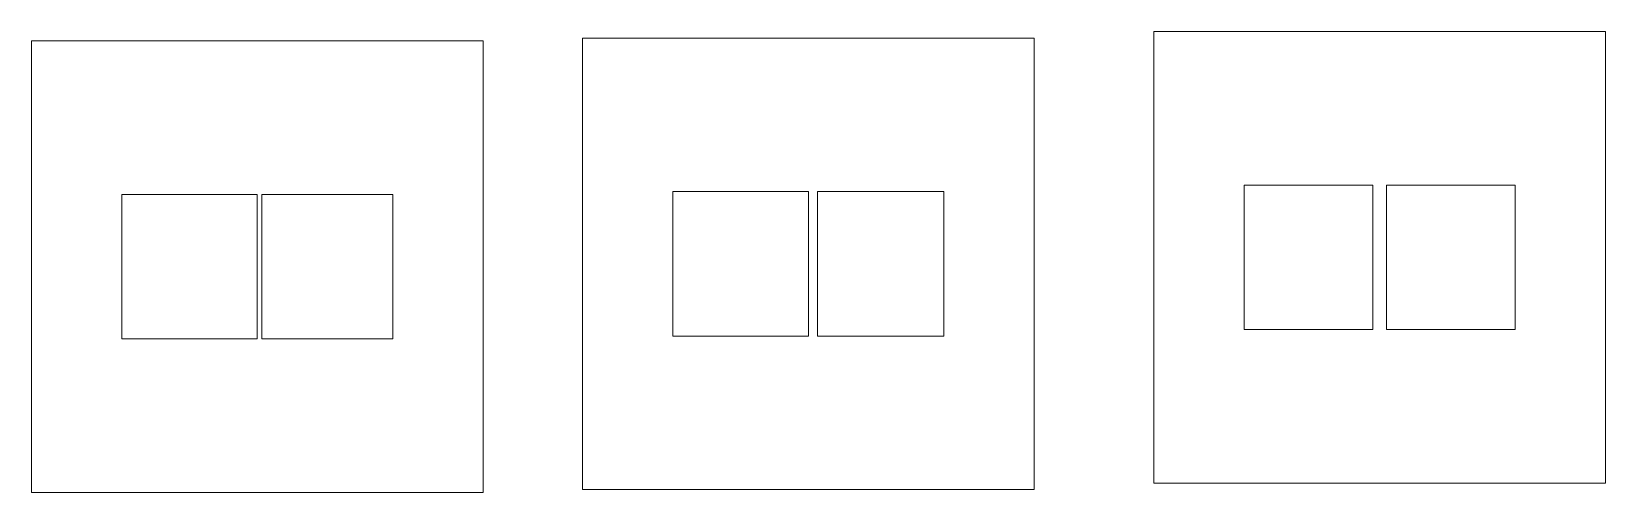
# Model space of a CAD drawing. Header units: inches. Extents: x -3.81 to 3.91, y -4.67 to 5.2.
# Drawn here: x -3.81 to 3.05, y 3.19 to 5.2 of the extents above; entities outside this region: 2.
import ezdxf

# ---------------------------------------------------------------- set-up
doc = ezdxf.new("R2010")
doc.units = ezdxf.units.IN
doc.header["$MEASUREMENT"] = 0
doc.layers.add('Layer 1', color=7, linetype='Continuous')

msp = doc.modelspace()

# ---------------------------------------------------------------- linework, layer by layer
at = {"layer": 'Layer 1', "color": 250, "lineweight": 18}
for points in [[(-3.8142, 3.191), (-1.8457, 3.191), (-1.8457, 5.1595), (-3.8142, 5.1595), (-3.8142, 3.191)], [(-1.4113, 3.2038), (0.5573, 3.2038), (0.5573, 5.1723), (-1.4113, 5.1723), (-1.4113, 3.2038)], [(1.0795, 3.2324), (3.048, 3.2324), (3.048, 5.2009), (1.0795, 5.2009), (1.0795, 3.2324)], [(1.9385, -4.669), (3.907, -4.669), (3.907, -2.7005), (1.9385, -2.7005), (1.9385, -4.669)], [(2.3322, -3.9997), (3.5133, -3.9997), (3.5133, -3.3698), (2.3322, -3.3698), (2.3322, -3.9997)]]:
    msp.add_lwpolyline(points, close=True, dxfattribs=at)
for points in [[(2.0342, 3.9017), (2.0342, 3.9017), (1.4732, 3.9017), (1.4732, 3.9017), (1.4732, 3.9017), (1.4732, 4.5316), (1.4732, 4.5316), (1.4732, 4.5316), (2.0342, 4.5316), (2.0342, 4.5316)], [(2.0933, 4.5316), (2.0933, 4.5316), (2.6543, 4.5316), (2.6543, 4.5316), (2.6543, 4.5316), (2.6543, 3.9017), (2.6543, 3.9017), (2.6543, 3.9017), (2.0933, 3.9017), (2.0933, 3.9017)], [(-2.83, 3.8603), (-2.83, 3.8603), (-3.4205, 3.8603), (-3.4205, 3.8603), (-3.4205, 3.8603), (-3.4205, 4.4902), (-3.4205, 4.4902), (-3.4205, 4.4902), (-2.83, 4.4902), (-2.83, 4.4902)], [(-2.8103, 4.4902), (-2.8103, 4.4902), (-2.2394, 4.4902), (-2.2394, 4.4902), (-2.2394, 4.4902), (-2.2394, 3.8603), (-2.2394, 3.8603), (-2.2394, 3.8603), (-2.8103, 3.8603), (-2.8103, 3.8603)], [(-0.427, 3.8731), (-0.427, 3.8731), (-1.0176, 3.8731), (-1.0176, 3.8731), (-1.0176, 3.8731), (-1.0176, 4.503), (-1.0176, 4.503), (-1.0176, 4.503), (-0.427, 4.503), (-0.427, 4.503)], [(-0.3876, 4.503), (-0.3876, 4.503), (0.1636, 4.503), (0.1636, 4.503), (0.1636, 4.503), (0.1636, 3.8731), (0.1636, 3.8731), (0.1636, 3.8731), (-0.3876, 3.8731), (-0.3876, 3.8731)]]:
    msp.add_open_spline(points, degree=3, knots=[0, 0, 0, 0, 0.333333, 0.333333, 0.333333, 0.666667, 0.666667, 0.666667, 1, 1, 1, 1], dxfattribs=at)
for points in [[(2.0342, 3.9017), (2.0342, 3.9017), (2.0342, 4.5316), (2.0342, 4.5316)], [(2.0933, 4.5316), (2.0933, 4.5316), (2.0933, 3.9017), (2.0933, 3.9017)], [(-2.83, 3.8603), (-2.83, 3.8603), (-2.83, 4.4902), (-2.83, 4.4902)], [(-2.8103, 4.4902), (-2.8103, 4.4902), (-2.8103, 3.8603), (-2.8103, 3.8603)], [(-0.427, 3.8731), (-0.427, 3.8731), (-0.427, 4.503), (-0.427, 4.503)], [(-0.3876, 4.503), (-0.3876, 4.503), (-0.3876, 3.8731), (-0.3876, 3.8731)]]:
    msp.add_open_spline(points, degree=3, dxfattribs=at)

doc.saveas('drawing.dxf')
